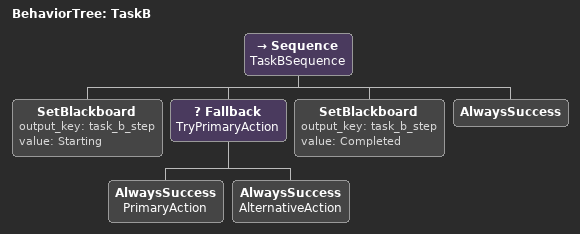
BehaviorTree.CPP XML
<?xml version="1.0"?>
<root BTCPP_format="4" main_tree_to_execute="TaskB">
  <BehaviorTree ID="TaskB">
    <!-- Task B: Sequence with fallback -->
    <Sequence name="TaskBSequence">
      <SetBlackboard output_key="task_b_step" value="Starting" />

      <!-- Try primary, fallback to alternative -->
      <Fallback name="TryPrimaryAction">
        <AlwaysSuccess name="PrimaryAction" />
        <AlwaysSuccess name="AlternativeAction" />
      </Fallback>

      <SetBlackboard output_key="task_b_step" value="Completed" />
      <AlwaysSuccess />
    </Sequence>
  </BehaviorTree>
</root>
